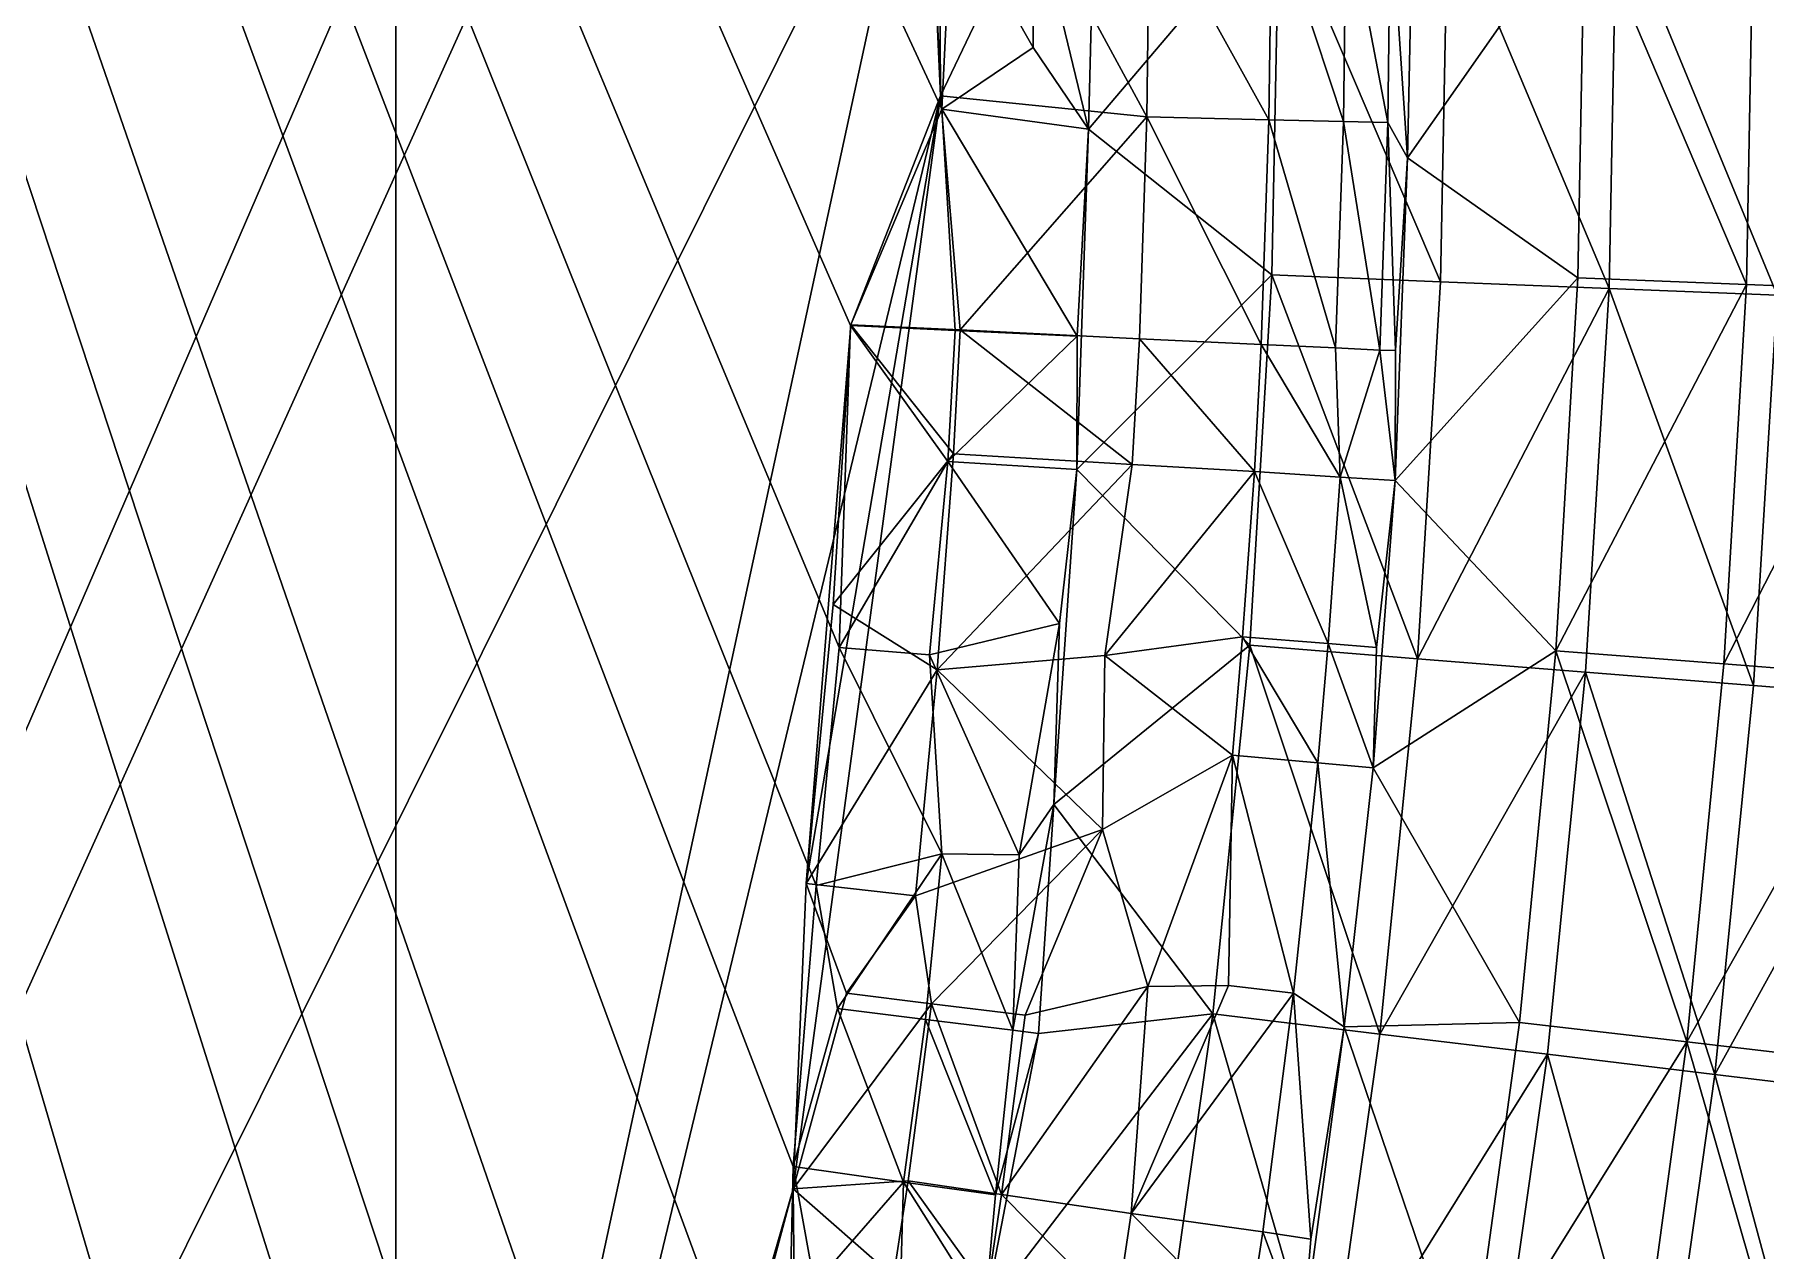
# Model space of a CAD drawing. Header units: metres. Extents: x -30 to 13953, y 0 to 4840.
# Drawn here: x 13352.4 to 13661.3, y 2179.8 to 2396.8 of the extents above; entities that cross this region are included whole.
import ezdxf

# ---------------------------------------------------------------- set-up
doc = ezdxf.new("R2010")
doc.units = ezdxf.units.M
doc.layers.add('SCOCCA', color=7, linetype='Continuous')

msp = doc.modelspace()

# ---------------------------------------------------------------- linework, layer by layer
at = {"layer": 'SCOCCA'}
for points in [[(13025, 3690, 1250), (13846.4, 2399.1, 1367), (13025, 1150, 1250)], [(12936.4, 3629, 4245), (13363.9, 1755.6, 4243.4), (13337.4, 1718.4, 4244.9)], [(12936.4, 3629, 4245), (13381.1, 1808.7, 4244.6), (13363.9, 1755.6, 4243.4)], [(12936.4, 3629, 4245), (13398.1, 1850.1, 4244.6), (13381.1, 1808.7, 4244.6)], [(12936.4, 3629, 4245), (13419.3, 1901.7, 4244.1), (13398.1, 1850.1, 4244.6)], [(12936.4, 3629, 4245), (13431, 1944.2, 4244.6), (13419.3, 1901.7, 4244.1)], [(12936.4, 3629, 4245), (13451.6, 1997.1, 4243.3), (13431, 1944.2, 4244.6)], [(12936.4, 3629, 4245), (13460.4, 2039, 4244.1), (13451.6, 1997.1, 4243.3)], [(12936.4, 3629, 4245), (13466.4, 2096.8, 4245), (13460.4, 2039, 4244.1)], [(12936.4, 3629, 4245), (13486.4, 2135.1, 4242.4), (13466.4, 2096.8, 4245)], [(12936.4, 3629, 4245), (13487.8, 2194.8, 4244.6), (13486.4, 2135.1, 4242.4)], [(12936.4, 3629, 4245), (13491.9, 2244.9, 4244.9), (13487.8, 2194.8, 4244.6)], [(12936.4, 3629, 4245), (13496, 2287.4, 4244.9), (13491.9, 2244.9, 4244.9)], [(12936.4, 3629, 4245), (13498, 2344.9, 4245), (13496, 2287.4, 4244.9)], [(12936.4, 3629, 4245), (13514.3, 2383.5, 4241.1), (13498, 2344.9, 4245)], [(12936.4, 3629, 4245), (13511.2, 2445.2, 4242.3), (13514.3, 2383.5, 4241.1)], [(13021.1, 3629, 1305), (13021.1, 1211, 1305), (13838.8, 2419.9, 1421.4)], [(13416.9, 3565, 1395), (40, 1275, 1395), (40, 3565, 1395)], [(13416.9, 3565, 1395), (13416.9, 1275, 1395), (40, 1275, 1395)], [(13416.9, 3565, 1695), (40, 3565, 1695), (40, 1275, 1695)], [(13416.9, 3565, 1695), (40, 1275, 1695), (13416.9, 1275, 1695)], [(13416.9, 3565, 1695), (13416.9, 1275, 1695), (13416.9, 1275, 1395)], [(13416.9, 3565, 1695), (13416.9, 1275, 1395), (13416.9, 3565, 1395)], [(13052.6, 3531.1, 4299.5), (12865.3, 1150, 4299.9), (13490.1, 2594.7, 4300)], [(13490.1, 2594.7, 4300), (12865.3, 1150, 4299.9), (13494.9, 2544.9, 4300)], [(13494.9, 2544.9, 4300), (12865.3, 1150, 4299.9), (13511.4, 2445.2, 4298.6)], [(13511.4, 2445.2, 4298.6), (12865.3, 1150, 4299.9), (13363.5, 1761.1, 4299.5)], [(13511.4, 2445.2, 4298.6), (13363.5, 1761.1, 4299.5), (13514.1, 2385.9, 4298.3)], [(13516.1, 2420, 4241.2), (13514.3, 2383.5, 4241.1), (13511.2, 2445.2, 4242.3)], [(13513.9, 2420, 4298.9), (13511.4, 2445.2, 4298.6), (13514.1, 2385.9, 4298.3)], [(13838.8, 2419.9, 1421.4), (13021.1, 1211, 1305), (13838, 2364.5, 1421.3)], [(13513.9, 2420, 4298.9), (13514.1, 2385.9, 4298.3), (13530.4, 2420, 4295.3)], [(13530.4, 2420, 4295.3), (13514.1, 2385.9, 4298.3), (13550.9, 2382.1, 4285.2)], [(13516.1, 2420, 4241.2), (13530.6, 2394.5, 4232.7), (13514.3, 2383.5, 4241.1)], [(13516.1, 2420, 4241.2), (13530.8, 2420, 4232.7), (13530.6, 2394.5, 4232.7)], [(13530.4, 2420, 4295.3), (13550.9, 2382.1, 4285.2), (13551.4, 2420, 4285.2)], [(13530.8, 2420, 4232.7), (13540.5, 2379.9, 4216.5), (13530.6, 2394.5, 4232.7)], [(13530.8, 2420, 4232.7), (13541.5, 2420, 4215), (13540.5, 2379.9, 4216.5)], [(13574.5, 2420, 3975.8), (13540.5, 2379.9, 4216.5), (13541.5, 2420, 4215)], [(13573.2, 2353.9, 3975.8), (13540.5, 2379.9, 4216.5), (13574.5, 2420, 3975.8)], [(13551.4, 2420, 4285.2), (13550.9, 2382.1, 4285.2), (13572.7, 2381.6, 4267.8)], [(13551.4, 2420, 4285.2), (13572.7, 2381.6, 4267.8), (13573.2, 2420, 4267.8)], [(13573.2, 2420, 4267.8), (13572.7, 2381.6, 4267.8), (13586, 2381.3, 4249.4)], [(13603.3, 2352.7, 3745.6), (13573.2, 2353.9, 3975.8), (13574.5, 2420, 3975.8)], [(13573.2, 2420, 4267.8), (13586, 2381.3, 4249.4), (13586.5, 2420, 4249.4)], [(13603.3, 2352.7, 3745.6), (13574.5, 2420, 3975.8), (13604.6, 2420, 3745.6)], [(13586.5, 2420, 4249.4), (13586, 2381.3, 4249.4), (13593.9, 2381.1, 4232.5)], [(13586.5, 2420, 4249.4), (13593.9, 2381.1, 4232.5), (13594.4, 2420, 4232.5)], [(13594.4, 2420, 4232.5), (13593.9, 2381.1, 4232.5), (13597.4, 2374.8, 4218)], [(13594.4, 2420, 4232.5), (13597.4, 2374.8, 4218), (13598.4, 2420, 4216.3)], [(13629.1, 2420, 3982.6), (13598.4, 2420, 4216.3), (13597.4, 2374.8, 4218)], [(13627.8, 2353.4, 3982.6), (13629.1, 2420, 3982.6), (13597.4, 2374.8, 4218)], [(13633.4, 2351.5, 3515.5), (13603.3, 2352.7, 3745.6), (13604.6, 2420, 3745.6)], [(13633.4, 2351.5, 3515.5), (13604.6, 2420, 3745.6), (13634.7, 2420, 3515.5)], [(13657.9, 2352.2, 3752.3), (13629.1, 2420, 3982.6), (13627.8, 2353.4, 3982.6)], [(13657.9, 2352.2, 3752.3), (13659.2, 2420, 3752.3), (13629.1, 2420, 3982.6)], [(13663.4, 2350.3, 3285.4), (13633.4, 2351.5, 3515.5), (13634.7, 2420, 3515.5)], [(13663.4, 2350.3, 3285.4), (13634.7, 2420, 3515.5), (13664.8, 2420, 3285.4)], [(13688, 2351, 3521.9), (13659.2, 2420, 3752.3), (13657.9, 2352.2, 3752.3)], [(13688, 2351, 3521.9), (13689.4, 2420, 3521.9), (13659.2, 2420, 3752.3)], [(13846.4, 2399.1, 1367), (13845, 2343.6, 1366.8), (13025, 1150, 1250)], [(13530.6, 2394.5, 4232.7), (13540.5, 2379.9, 4216.5), (13514.3, 2383.5, 4241.1)], [(13514.1, 2385.9, 4298.3), (13363.5, 1761.1, 4299.5), (13487.8, 2190.8, 4299.8)], [(13514.1, 2385.9, 4298.3), (13487.8, 2190.8, 4299.8), (13490.1, 2245.3, 4300)], [(13514.1, 2385.9, 4298.3), (13490.1, 2245.3, 4300), (13498.1, 2345, 4300)], [(13514.1, 2385.9, 4298.3), (13498.1, 2345, 4300), (13517.6, 2344.1, 4297.7)], [(13514.1, 2385.9, 4298.3), (13517.6, 2344.1, 4297.7), (13550.9, 2382.1, 4285.2)], [(13514.3, 2383.5, 4241.1), (13516.7, 2344, 4239.8), (13498, 2344.9, 4245)], [(13514.3, 2383.5, 4241.1), (13538.5, 2343, 4218.6), (13516.7, 2344, 4239.8)], [(13514.3, 2383.5, 4241.1), (13540.5, 2379.9, 4216.5), (13538.5, 2343, 4218.6)], [(13550.9, 2382.1, 4285.2), (13517.6, 2344.1, 4297.7), (13549.6, 2342.5, 4285.2)], [(13550.9, 2382.1, 4285.2), (13549.6, 2342.5, 4285.2), (13571.3, 2341.5, 4267.8)], [(13550.9, 2382.1, 4285.2), (13571.3, 2341.5, 4267.8), (13572.7, 2381.6, 4267.8)], [(13572.7, 2381.6, 4267.8), (13571.3, 2341.5, 4267.8), (13584.6, 2340.9, 4249.4)], [(13572.7, 2381.6, 4267.8), (13584.6, 2340.9, 4249.4), (13586, 2381.3, 4249.4)], [(13538.5, 2343, 4218.6), (13540.5, 2379.9, 4216.5), (13538.4, 2319.2, 4215)], [(13573.2, 2353.9, 3975.8), (13538.4, 2319.2, 4215), (13540.5, 2379.9, 4216.5)], [(13586, 2381.3, 4249.4), (13584.6, 2340.9, 4249.4), (13592.5, 2340.5, 4232.5)], [(13586, 2381.3, 4249.4), (13592.5, 2340.5, 4232.5), (13593.9, 2381.1, 4232.5)], [(13593.9, 2381.1, 4232.5), (13592.5, 2340.5, 4232.5), (13595.3, 2340.4, 4223)], [(13593.9, 2381.1, 4232.5), (13595.3, 2340.4, 4223), (13597.4, 2374.8, 4218)], [(13595.3, 2340.4, 4223), (13595.2, 2317.2, 4216.3), (13597.4, 2374.8, 4218)], [(13627.8, 2353.4, 3982.6), (13597.4, 2374.8, 4218), (13595.2, 2317.2, 4216.3)], [(13838, 2364.5, 1421.3), (13021.1, 1211, 1305), (13835.6, 2309, 1421)], [(13569.3, 2287.8, 3975.8), (13538.4, 2319.2, 4215), (13573.2, 2353.9, 3975.8)], [(13599.2, 2285.4, 3745.6), (13569.3, 2287.8, 3975.8), (13573.2, 2353.9, 3975.8)], [(13599.2, 2285.4, 3745.6), (13573.2, 2353.9, 3975.8), (13603.3, 2352.7, 3745.6)], [(13623.9, 2286.8, 3982.6), (13627.8, 2353.4, 3982.6), (13595.2, 2317.2, 4216.3)], [(13633.4, 2351.5, 3515.5), (13599.2, 2285.4, 3745.6), (13603.3, 2352.7, 3745.6)], [(13629.2, 2283, 3515.5), (13599.2, 2285.4, 3745.6), (13633.4, 2351.5, 3515.5)], [(13657.9, 2352.2, 3752.3), (13627.8, 2353.4, 3982.6), (13623.9, 2286.8, 3982.6)], [(13653.9, 2284.5, 3752.3), (13657.9, 2352.2, 3752.3), (13623.9, 2286.8, 3982.6)], [(13659.2, 2280.6, 3285.4), (13629.2, 2283, 3515.5), (13633.4, 2351.5, 3515.5)], [(13659.2, 2280.6, 3285.4), (13633.4, 2351.5, 3515.5), (13663.4, 2350.3, 3285.4)], [(13688, 2351, 3521.9), (13657.9, 2352.2, 3752.3), (13653.9, 2284.5, 3752.3)], [(13684, 2282.1, 3521.9), (13688, 2351, 3521.9), (13653.9, 2284.5, 3752.3)], [(13689.2, 2278.2, 3055.3), (13659.2, 2280.6, 3285.4), (13663.4, 2350.3, 3285.4)], [(13498.1, 2345, 4300), (13490.1, 2245.3, 4300), (13494.9, 2295.1, 4300)], [(13516.4, 2322, 4297.7), (13498.1, 2345, 4300), (13494.9, 2295.1, 4300)], [(13515.4, 2320.6, 4239.8), (13496, 2287.4, 4244.9), (13498, 2344.9, 4245)], [(13516.7, 2344, 4239.8), (13515.4, 2320.6, 4239.8), (13498, 2344.9, 4245)], [(13517.6, 2344.1, 4297.7), (13498.1, 2345, 4300), (13516.4, 2322, 4297.7)], [(13845, 2343.6, 1366.8), (13847.6, 2281.6, 1367.4), (13025, 1150, 1250)], [(13516.7, 2344, 4239.8), (13538.5, 2343, 4218.6), (13515.4, 2320.6, 4239.8)], [(13538.5, 2343, 4218.6), (13538.4, 2319.2, 4215), (13515.4, 2320.6, 4239.8)], [(13517.6, 2344.1, 4297.7), (13516.4, 2322, 4297.7), (13548.3, 2320.1, 4285.2)], [(13517.6, 2344.1, 4297.7), (13548.3, 2320.1, 4285.2), (13549.6, 2342.5, 4285.2)], [(13549.6, 2342.5, 4285.2), (13548.3, 2320.1, 4285.2), (13570.1, 2318.8, 4267.8)], [(13549.6, 2342.5, 4285.2), (13570.1, 2318.8, 4267.8), (13571.3, 2341.5, 4267.8)], [(13571.3, 2341.5, 4267.8), (13570.1, 2318.8, 4267.8), (13585.4, 2317.8, 4245.2)], [(13571.3, 2341.5, 4267.8), (13585.4, 2317.8, 4245.2), (13584.6, 2340.9, 4249.4)], [(13584.6, 2340.9, 4249.4), (13585.4, 2317.8, 4245.2), (13592.5, 2340.5, 4232.5)], [(13592.5, 2340.5, 4232.5), (13585.4, 2317.8, 4245.2), (13595.2, 2317.2, 4216.3)], [(13592.5, 2340.5, 4232.5), (13595.2, 2317.2, 4216.3), (13595.3, 2340.4, 4223)], [(13516.4, 2322, 4297.7), (13494.9, 2295.1, 4300), (13513.5, 2283.4, 4297.7)], [(13515.4, 2320.6, 4239.8), (13512.1, 2286.1, 4240.4), (13496, 2287.4, 4244.9)], [(13515.4, 2320.6, 4239.8), (13535.3, 2291.7, 4218.6), (13512.1, 2286.1, 4240.4)], [(13516.4, 2322, 4297.7), (13513.5, 2283.4, 4297.7), (13548.3, 2320.1, 4285.2)], [(13548.3, 2320.1, 4285.2), (13513.5, 2283.4, 4297.7), (13543.4, 2286, 4286.7)], [(13515.4, 2320.6, 4239.8), (13538.4, 2319.2, 4215), (13535.3, 2291.7, 4218.6)], [(13548.3, 2320.1, 4285.2), (13543.4, 2286, 4286.7), (13570.1, 2318.8, 4267.8)], [(13535.3, 2291.7, 4218.6), (13538.4, 2319.2, 4215), (13534.3, 2259.4, 4213.6)], [(13569.3, 2287.8, 3975.8), (13534.3, 2259.4, 4213.6), (13538.4, 2319.2, 4215)], [(13570.1, 2318.8, 4267.8), (13543.4, 2286, 4286.7), (13568, 2289.3, 4267.8)], [(13570.1, 2318.8, 4267.8), (13568, 2289.3, 4267.8), (13583.3, 2288.1, 4245.2)], [(13570.1, 2318.8, 4267.8), (13583.3, 2288.1, 4245.2), (13585.4, 2317.8, 4245.2)], [(13585.4, 2317.8, 4245.2), (13583.3, 2288.1, 4245.2), (13591.9, 2287.4, 4223)], [(13585.4, 2317.8, 4245.2), (13591.9, 2287.4, 4223), (13595.2, 2317.2, 4216.3)], [(13591.9, 2287.4, 4223), (13591.3, 2265.9, 4216.3), (13595.2, 2317.2, 4216.3)], [(13623.9, 2286.8, 3982.6), (13595.2, 2317.2, 4216.3), (13591.3, 2265.9, 4216.3)], [(13835.6, 2309, 1421), (13021.1, 1211, 1305), (13834.6, 2254.1, 1421.1)], [(13513.5, 2283.4, 4297.7), (13494.9, 2295.1, 4300), (13490.1, 2245.3, 4300)], [(13512.1, 2286.1, 4240.4), (13535.3, 2291.7, 4218.6), (13528.1, 2250.4, 4225.1)], [(13535.3, 2291.7, 4218.6), (13534.3, 2259.4, 4213.6), (13528.1, 2250.4, 4225.1)], [(13543.4, 2286, 4286.7), (13566.2, 2268.2, 4267.8), (13568, 2289.3, 4267.8)], [(13568, 2289.3, 4267.8), (13566.2, 2268.2, 4267.8), (13581.4, 2266.8, 4245.2)], [(13568, 2289.3, 4267.8), (13581.4, 2266.8, 4245.2), (13583.3, 2288.1, 4245.2)], [(13496, 2287.4, 4244.9), (13514.3, 2250.6, 4237.6), (13491.9, 2244.9, 4244.9)], [(13496, 2287.4, 4244.9), (13512.1, 2286.1, 4240.4), (13514.3, 2250.6, 4237.6)], [(13512.1, 2286.1, 4240.4), (13528.1, 2250.4, 4225.1), (13514.3, 2250.6, 4237.6)], [(13513.5, 2283.4, 4297.7), (13543, 2254.9, 4285.3), (13543.4, 2286, 4286.7)], [(13562.7, 2222, 3975.8), (13534.3, 2259.4, 4213.6), (13569.3, 2287.8, 3975.8)], [(13543.4, 2286, 4286.7), (13543, 2254.9, 4285.3), (13566.2, 2268.2, 4267.8)], [(13592.5, 2218.4, 3745.6), (13562.7, 2222, 3975.8), (13569.3, 2287.8, 3975.8)], [(13592.5, 2218.4, 3745.6), (13569.3, 2287.8, 3975.8), (13599.2, 2285.4, 3745.6)], [(13583.3, 2288.1, 4245.2), (13581.4, 2266.8, 4245.2), (13591.3, 2265.9, 4216.3)], [(13583.3, 2288.1, 4245.2), (13591.3, 2265.9, 4216.3), (13591.9, 2287.4, 4223)], [(13617.4, 2220.5, 3982.6), (13623.9, 2286.8, 3982.6), (13591.3, 2265.9, 4216.3)], [(13647.3, 2217, 3752.3), (13623.9, 2286.8, 3982.6), (13617.4, 2220.5, 3982.6)], [(13647.3, 2217, 3752.3), (13653.9, 2284.5, 3752.3), (13623.9, 2286.8, 3982.6)], [(13513.5, 2283.4, 4297.7), (13490.1, 2245.3, 4300), (13509.6, 2243.1, 4297.7)], [(13513.5, 2283.4, 4297.7), (13509.6, 2243.1, 4297.7), (13543, 2254.9, 4285.3)], [(13629.2, 2283, 3515.5), (13592.5, 2218.4, 3745.6), (13599.2, 2285.4, 3745.6)], [(13622.4, 2214.8, 3515.5), (13592.5, 2218.4, 3745.6), (13629.2, 2283, 3515.5)], [(13652.3, 2211.2, 3285.4), (13622.4, 2214.8, 3515.5), (13629.2, 2283, 3515.5)], [(13652.3, 2211.2, 3285.4), (13629.2, 2283, 3515.5), (13659.2, 2280.6, 3285.4)], [(13684, 2282.1, 3521.9), (13653.9, 2284.5, 3752.3), (13647.3, 2217, 3752.3)], [(13847.6, 2281.6, 1367.4), (13837.5, 2232.9, 1365.7), (13025, 1150, 1250)], [(13677.2, 2213.5, 3521.9), (13684, 2282.1, 3521.9), (13647.3, 2217, 3752.3)], [(13689.2, 2278.2, 3055.3), (13652.3, 2211.2, 3285.4), (13659.2, 2280.6, 3285.4)], [(13682.1, 2207.6, 3055.3), (13652.3, 2211.2, 3285.4), (13689.2, 2278.2, 3055.3)], [(13543, 2254.9, 4285.3), (13551.1, 2226.9, 4277.5), (13566.2, 2268.2, 4267.8)], [(13566.2, 2268.2, 4267.8), (13551.1, 2226.9, 4277.5), (13565.5, 2227.1, 4263.8)], [(13566.2, 2268.2, 4267.8), (13565.5, 2227.1, 4263.8), (13577.1, 2225.7, 4245.2)], [(13566.2, 2268.2, 4267.8), (13577.1, 2225.7, 4245.2), (13581.4, 2266.8, 4245.2)], [(13581.4, 2266.8, 4245.2), (13577.1, 2225.7, 4245.2), (13586.1, 2219.7, 4218)], [(13581.4, 2266.8, 4245.2), (13586.1, 2219.7, 4218), (13591.3, 2265.9, 4216.3)], [(13617.4, 2220.5, 3982.6), (13591.3, 2265.9, 4216.3), (13586.1, 2219.7, 4218)], [(13528.1, 2250.4, 4225.1), (13534.3, 2259.4, 4213.6), (13527, 2219.1, 4220.6)], [(13534.3, 2259.4, 4213.6), (13531.6, 2218.5, 4207.4), (13527, 2219.1, 4220.6)], [(13562.7, 2222, 3975.8), (13531.6, 2218.5, 4207.4), (13534.3, 2259.4, 4213.6)], [(13509.6, 2243.1, 4297.7), (13512.5, 2223.8, 4296.8), (13543, 2254.9, 4285.3)], [(13543, 2254.9, 4285.3), (13512.5, 2223.8, 4296.8), (13529.2, 2221.8, 4291)], [(13543, 2254.9, 4285.3), (13529.2, 2221.8, 4291), (13551.1, 2226.9, 4277.5)], [(13834.6, 2254.1, 1421.1), (13021.1, 1211, 1305), (13832.8, 2194.2, 1421.2)], [(13491.9, 2244.9, 4244.9), (13514.3, 2250.6, 4237.6), (13495.7, 2223, 4244.2)], [(13514.3, 2250.6, 4237.6), (13511.4, 2221, 4237.6), (13495.7, 2223, 4244.2)], [(13514.3, 2250.6, 4237.6), (13527, 2219.1, 4220.6), (13511.4, 2221, 4237.6)], [(13514.3, 2250.6, 4237.6), (13528.1, 2250.4, 4225.1), (13527, 2219.1, 4220.6)], [(13497.3, 2225.7, 4299.6), (13490.1, 2245.3, 4300), (13487.8, 2190.8, 4299.8)], [(13495.7, 2223, 4244.2), (13487.8, 2194.8, 4244.6), (13491.9, 2244.9, 4244.9)], [(13509.6, 2243.1, 4297.7), (13490.1, 2245.3, 4300), (13497.3, 2225.7, 4299.6)], [(13509.6, 2243.1, 4297.7), (13497.3, 2225.7, 4299.6), (13512.5, 2223.8, 4296.8)], [(13837.5, 2232.9, 1365.7), (13831.4, 2177.8, 1364.8), (13025, 1150, 1250)], [(13551.1, 2226.9, 4277.5), (13548.1, 2186.4, 4275.1), (13565.5, 2227.1, 4263.8)], [(13565.5, 2227.1, 4263.8), (13548.1, 2186.4, 4275.1), (13577.1, 2225.7, 4245.2)], [(13497.3, 2225.7, 4299.6), (13487.8, 2190.8, 4299.8), (13512.5, 2223.8, 4296.8)], [(13529.2, 2221.8, 4291), (13525, 2189.8, 4291), (13551.1, 2226.9, 4277.5)], [(13551.1, 2226.9, 4277.5), (13525, 2189.8, 4291), (13548.1, 2186.4, 4275.1)], [(13577.1, 2225.7, 4245.2), (13548.1, 2186.4, 4275.1), (13571.6, 2183.1, 4245.2)], [(13577.1, 2225.7, 4245.2), (13571.6, 2183.1, 4245.2), (13580.2, 2181.8, 4223)], [(13577.1, 2225.7, 4245.2), (13580.2, 2181.8, 4223), (13586.1, 2219.7, 4218)], [(13512.5, 2223.8, 4296.8), (13487.8, 2190.8, 4299.8), (13508.3, 2192.2, 4296.8)], [(13495.7, 2223, 4244.2), (13507.5, 2192, 4237.6), (13487.8, 2194.8, 4244.6)], [(13495.7, 2223, 4244.2), (13511.4, 2221, 4237.6), (13507.5, 2192, 4237.6)], [(13511.4, 2221, 4237.6), (13523.9, 2189.7, 4218.6), (13507.5, 2192, 4237.6)], [(13512.5, 2223.8, 4296.8), (13508.3, 2192.2, 4296.8), (13525, 2189.8, 4291)], [(13511.4, 2221, 4237.6), (13527, 2219.1, 4220.6), (13523.9, 2189.7, 4218.6)], [(13512.5, 2223.8, 4296.8), (13525, 2189.8, 4291), (13529.2, 2221.8, 4291)], [(13553.4, 2156.5, 3975.8), (13522, 2168.9, 4215), (13562.7, 2222, 3975.8)], [(13562.7, 2222, 3975.8), (13522, 2168.9, 4215), (13531.6, 2218.5, 4207.4)], [(13583.1, 2151.7, 3745.6), (13553.4, 2156.5, 3975.8), (13562.7, 2222, 3975.8)], [(13583.1, 2151.7, 3745.6), (13562.7, 2222, 3975.8), (13592.5, 2218.4, 3745.6)], [(13523.9, 2189.7, 4218.6), (13531.6, 2218.5, 4207.4), (13522, 2168.9, 4215)], [(13527, 2219.1, 4220.6), (13531.6, 2218.5, 4207.4), (13523.9, 2189.7, 4218.6)], [(13580.2, 2181.8, 4223), (13578.7, 2163.9, 4216.3), (13586.1, 2219.7, 4218)], [(13608.3, 2154.5, 3982.6), (13586.1, 2219.7, 4218), (13578.7, 2163.9, 4216.3)], [(13622.4, 2214.8, 3515.5), (13583.1, 2151.7, 3745.6), (13592.5, 2218.4, 3745.6)], [(13608.3, 2154.5, 3982.6), (13617.4, 2220.5, 3982.6), (13586.1, 2219.7, 4218)], [(13647.3, 2217, 3752.3), (13617.4, 2220.5, 3982.6), (13608.3, 2154.5, 3982.6)], [(13612.8, 2146.9, 3515.5), (13583.1, 2151.7, 3745.6), (13622.4, 2214.8, 3515.5)], [(13638.1, 2149.8, 3752.3), (13647.3, 2217, 3752.3), (13608.3, 2154.5, 3982.6)], [(13642.5, 2142.1, 3285.4), (13612.8, 2146.9, 3515.5), (13622.4, 2214.8, 3515.5)], [(13642.5, 2142.1, 3285.4), (13622.4, 2214.8, 3515.5), (13652.3, 2211.2, 3285.4)], [(13667.9, 2145.1, 3521.9), (13647.3, 2217, 3752.3), (13638.1, 2149.8, 3752.3)], [(13667.9, 2145.1, 3521.9), (13677.2, 2213.5, 3521.9), (13647.3, 2217, 3752.3)], [(13672.2, 2137.4, 3055.3), (13642.5, 2142.1, 3285.4), (13652.3, 2211.2, 3285.4)], [(13672.2, 2137.4, 3055.3), (13652.3, 2211.2, 3285.4), (13682.1, 2207.6, 3055.3)], [(13832.8, 2194.2, 1421.2), (13021.1, 1211, 1305), (13830.4, 2131.9, 1422)], [(13491.6, 2173.7, 4243.5), (13486.4, 2135.1, 4242.4), (13487.8, 2194.8, 4244.6)], [(13487.8, 2194.8, 4244.6), (13507.5, 2192, 4237.6), (13491.6, 2173.7, 4243.5)], [(13487.8, 2190.8, 4299.8), (13363.5, 1761.1, 4299.5), (13475.9, 2146.3, 4300)], [(13487.8, 2190.8, 4299.8), (13475.9, 2146.3, 4300), (13488.4, 2136.2, 4298.9)], [(13487.8, 2190.8, 4299.8), (13505.7, 2175.1, 4296.8), (13508.3, 2192.2, 4296.8)], [(13487.8, 2190.8, 4299.8), (13488.4, 2136.2, 4298.9), (13505.7, 2175.1, 4296.8)], [(13507.5, 2192, 4237.6), (13506.9, 2171.3, 4236.1), (13491.6, 2173.7, 4243.5)], [(13508.3, 2192.2, 4296.8), (13505.7, 2175.1, 4296.8), (13522.4, 2172.6, 4291)], [(13507.5, 2192, 4237.6), (13522, 2168.9, 4215), (13506.9, 2171.3, 4236.1)], [(13507.5, 2192, 4237.6), (13523.9, 2189.7, 4218.6), (13522, 2168.9, 4215)], [(13508.3, 2192.2, 4296.8), (13522.4, 2172.6, 4291), (13525, 2189.8, 4291)], [(13525, 2189.8, 4291), (13522.4, 2172.6, 4291), (13545.5, 2169, 4275.1)], [(13525, 2189.8, 4291), (13545.5, 2169, 4275.1), (13548.1, 2186.4, 4275.1)], [(13548.1, 2186.4, 4275.1), (13545.5, 2169, 4275.1), (13568.9, 2165.4, 4245.2)], [(13548.1, 2186.4, 4275.1), (13568.9, 2165.4, 4245.2), (13571.6, 2183.1, 4245.2)], [(13571.6, 2183.1, 4245.2), (13568.9, 2165.4, 4245.2), (13578.7, 2163.9, 4216.3)], [(13571.6, 2183.1, 4245.2), (13578.7, 2163.9, 4216.3), (13580.2, 2181.8, 4223)]]:
    msp.add_3dface(points, dxfattribs=at)

doc.saveas('drawing.dxf')
